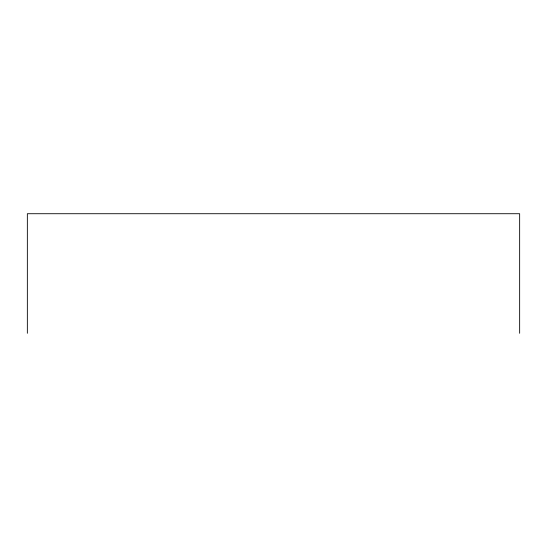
<?xml version="1.0" encoding="UTF-8"?>
<svg xmlns="http://www.w3.org/2000/svg" width="547" height="547" viewBox="0 0 547 547"><rect width="100%" height="100%" fill="white"/><g stroke="black" fill="none" stroke-linecap="round" stroke-linejoin="round"><path stroke-width="0.82" d="M519.65 333.28L519.65 213.72L27.35 213.72L27.35 333.28"/></g></svg>
